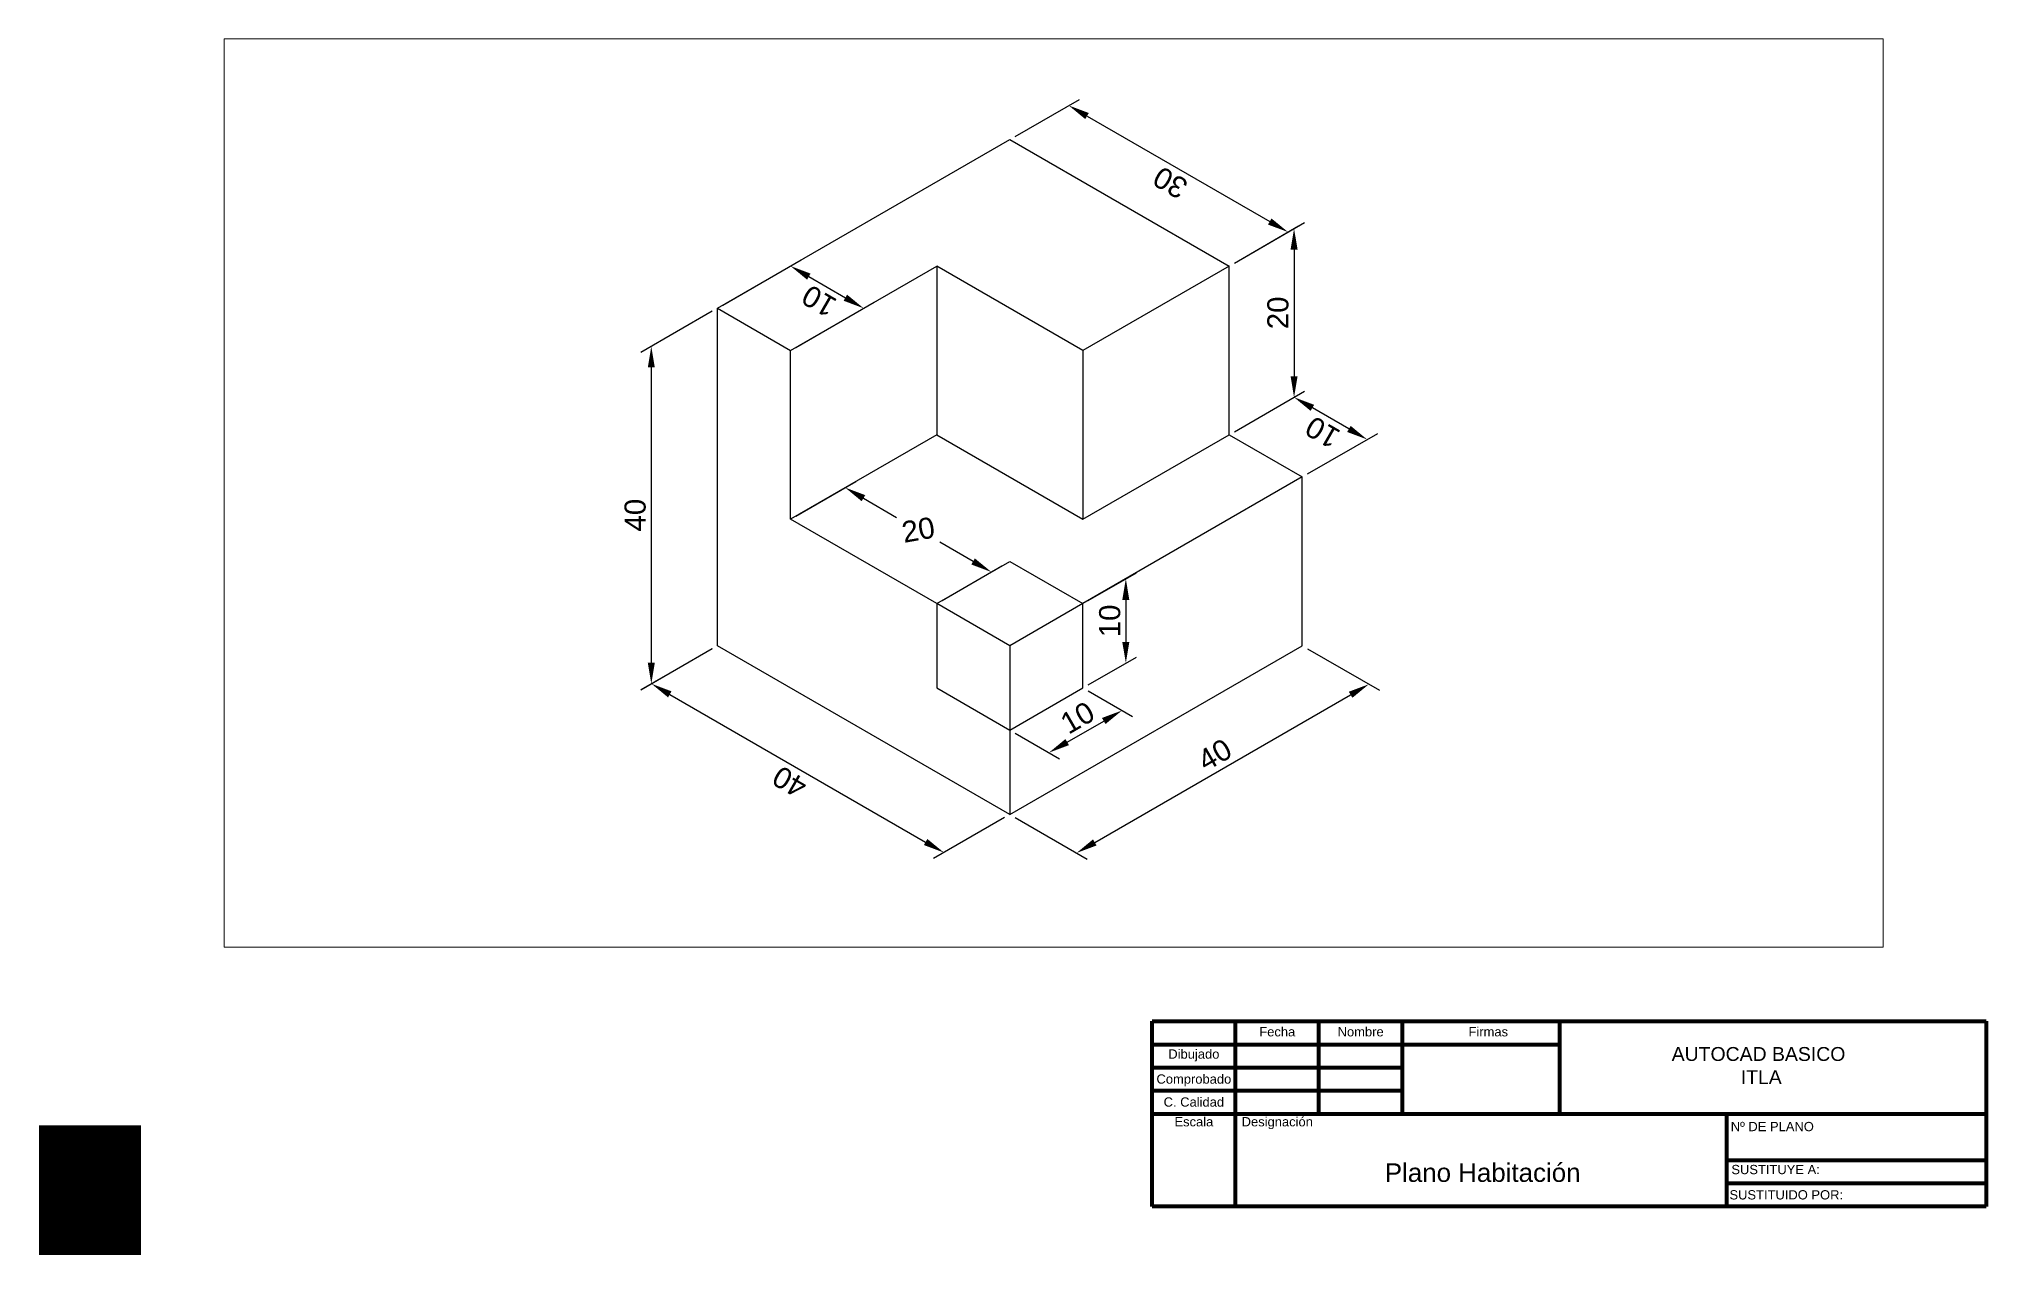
# Paper-space layout 'Layout1' of a CAD drawing. Header units: inches. Extents: x -23 to 398, y -10 to 252.
# The model-space entities are those that its viewports show. They can reach past a viewport. Long polylines and large blocks are cut down to what shows.
import ezdxf

# ---------------------------------------------------------------- set-up
doc = ezdxf.new("R2010")
doc.units = ezdxf.units.IN
doc.layers.add('cajetin y marco', color=7, linetype='Continuous', lineweight=100)
doc.styles.get("Standard").update_dxf_attribs({"font": 'arial.ttf'})
doc.dimstyles.new('ISO-25', dxfattribs={"dimtxt": 2.5, "dimasz": 2.5, "dimexe": 1.25, "dimexo": 0.625, "dimtad": 1, "dimtxsty": 'Standard', "dimcen": 2.5, "dimadec": 0, "dimazin": 0, "dimtfac": 1, "dimtmove": 0, "dimatfit": 3, "dimfxl": 1, "dimarcsym": 0})

# ---------------------------------------------------------------- blocks, each defined once
blk = doc.blocks.new('*D6')
at = {"color": 0, "lineweight": -2, "transparency": 16777216}
for p, q in [((18439.96, 33362.11), (18435.09, 33370.55)), ((18434.56, 33367.13), (18417.06, 33336.82)), ((18419.96, 33327.47), (18415.09, 33335.91))]:
    blk.add_line(p, q, dxfattribs=at)
at = {"color": 0, "lineweight": 100, "transparency": 16777216}
for points in [[(18434.2, 33367.34), (18434.92, 33366.93), (18435.81, 33369.3)], [(18416.7, 33337.03), (18417.42, 33336.62), (18415.81, 33334.66)]]:
    blk.add_solid(points, dxfattribs=at)
at = {"layer": 'Defpoints', "color": 0, "lineweight": 100, "transparency": 16777216}
for p in [(18440.32, 33361.49), (18415.81, 33334.66), (18420.32, 33326.85)]:
    blk.add_point(p, dxfattribs=at)
at = {"color": 0, "transparency": 16777216, "insert": (18424.17, 33352.93), "char_height": 2.5, "attachment_point": 5, "rotation": 60}
blk.add_mtext('40', dxfattribs=at)
blk = doc.blocks.new('*D7')
at = {"color": 0, "lineweight": -2, "transparency": 16777216}
for p, q in [((18419.96, 33326.22), (18415.04, 33317.69)), ((18417.01, 33316.78), (18434.51, 33286.47)), ((18439.96, 33291.58), (18435.04, 33283.05))]:
    blk.add_line(p, q, dxfattribs=at)
at = {"color": 0, "lineweight": 100, "transparency": 16777216}
for points in [[(18417.37, 33316.99), (18416.65, 33316.57), (18415.76, 33318.94)], [(18434.87, 33286.68), (18434.15, 33286.26), (18435.76, 33284.3)]]:
    blk.add_solid(points, dxfattribs=at)
at = {"layer": 'Defpoints', "color": 0, "lineweight": 100, "transparency": 16777216}
for p in [(18420.32, 33326.85), (18440.32, 33292.21), (18435.76, 33284.3)]:
    blk.add_point(p, dxfattribs=at)
at = {"color": 0, "transparency": 16777216, "insert": (18427.4, 33302.57), "char_height": 2.5, "attachment_point": 5, "rotation": 300}
blk.add_mtext('40', dxfattribs=at)
blk = doc.blocks.new('*D8')
at = {"color": 0, "lineweight": -2, "transparency": 16777216}
for p, q in [((18455.68, 33352.2), (18459.78, 33345.1)), ((18457.81, 33344.19), (18455.54, 33340.26)), ((18445.68, 33334.88), (18449.78, 33327.78)), ((18450.31, 33331.2), (18452.58, 33335.13))]:
    blk.add_line(p, q, dxfattribs=at)
at = {"color": 0, "lineweight": 100, "transparency": 16777216}
for points in [[(18457.45, 33344.4), (18458.17, 33343.98), (18459.06, 33346.35)], [(18449.95, 33331.41), (18450.67, 33330.99), (18449.06, 33329.03)]]:
    blk.add_solid(points, dxfattribs=at)
at = {"layer": 'Defpoints', "color": 0, "lineweight": 100, "transparency": 16777216}
for p in [(18455.32, 33352.83), (18445.32, 33335.51), (18449.06, 33329.03)]:
    blk.add_point(p, dxfattribs=at)
at = {"color": 0, "transparency": 16777216, "insert": (18454.06, 33337.69), "char_height": 2.5, "attachment_point": 5, "rotation": 280}
blk.add_mtext('20', dxfattribs=at)
blk = doc.blocks.new('*D9')
at = {"color": 0, "lineweight": -2, "transparency": 16777216}
for p, q in [((18435.68, 33317.56), (18438.98, 33311.85)), ((18445.68, 33317.56), (18448.98, 33311.85)), ((18445.76, 33313.1), (18440.76, 33313.1))]:
    blk.add_line(p, q, dxfattribs=at)
at = {"color": 0, "lineweight": 100, "transparency": 16777216}
for points in [[(18440.76, 33313.52), (18440.76, 33312.69), (18438.26, 33313.1)], [(18445.76, 33313.52), (18445.76, 33312.69), (18448.26, 33313.1)]]:
    blk.add_solid(points, dxfattribs=at)
at = {"layer": 'Defpoints', "color": 0, "lineweight": 100, "transparency": 16777216}
for p in [(18435.32, 33318.19), (18445.32, 33318.19), (18438.26, 33313.1)]:
    blk.add_point(p, dxfattribs=at)
at = {"color": 0, "transparency": 16777216, "insert": (18443.26, 33315), "char_height": 2.5, "attachment_point": 5}
blk.add_mtext('10', dxfattribs=at)
blk = doc.blocks.new('*D10')
at = {"color": 0, "lineweight": -2, "transparency": 16777216}
for p, q in [((18500.68, 33326.22), (18505.08, 33318.61)), ((18503.1, 33317.7), (18490.6, 33296.05)), ((18485.68, 33300.24), (18490.08, 33292.63))]:
    blk.add_line(p, q, dxfattribs=at)
at = {"color": 0, "lineweight": 100, "transparency": 16777216}
for points in [[(18502.74, 33317.91), (18503.46, 33317.49), (18504.35, 33319.86)], [(18490.24, 33296.26), (18490.96, 33295.84), (18489.35, 33293.88)]]:
    blk.add_solid(points, dxfattribs=at)
at = {"layer": 'Defpoints', "color": 0, "lineweight": 100, "transparency": 16777216}
for p in [(18500.32, 33326.85), (18485.32, 33300.87), (18489.35, 33293.88)]:
    blk.add_point(p, dxfattribs=at)
at = {"color": 0, "transparency": 16777216, "insert": (18495.21, 33307.83), "char_height": 2.5, "attachment_point": 5, "rotation": 60}
blk.add_mtext('30', dxfattribs=at)
blk = doc.blocks.new('*D11')
at = {"color": 0, "lineweight": -2, "transparency": 16777216}
for p, q in [((18465.68, 33300.24), (18470.49, 33291.92)), ((18485.68, 33300.24), (18490.49, 33291.92)), ((18487.27, 33293.17), (18472.27, 33293.17))]:
    blk.add_line(p, q, dxfattribs=at)
at = {"color": 0, "lineweight": 100, "transparency": 16777216}
for points in [[(18472.27, 33293.58), (18472.27, 33292.75), (18469.77, 33293.17)], [(18487.27, 33293.58), (18487.27, 33292.75), (18489.77, 33293.17)]]:
    blk.add_solid(points, dxfattribs=at)
at = {"layer": 'Defpoints', "color": 0, "lineweight": 100, "transparency": 16777216}
for p in [(18465.32, 33300.87), (18485.32, 33300.87), (18469.77, 33293.17)]:
    blk.add_point(p, dxfattribs=at)
at = {"color": 0, "transparency": 16777216, "insert": (18479.77, 33295.07), "char_height": 2.5, "attachment_point": 5}
blk.add_mtext('20', dxfattribs=at)
blk = doc.blocks.new('*D12')
at = {"color": 0, "lineweight": -2, "transparency": 16777216}
for p, q in [((18465.68, 33300.24), (18470.49, 33291.92)), ((18460.68, 33291.58), (18465.49, 33283.26)), ((18466.02, 33286.67), (18468.52, 33291))]:
    blk.add_line(p, q, dxfattribs=at)
at = {"color": 0, "lineweight": 100, "transparency": 16777216}
for points in [[(18468.16, 33291.21), (18468.88, 33290.79), (18469.77, 33293.17)], [(18465.66, 33286.88), (18466.38, 33286.46), (18464.77, 33284.51)]]:
    blk.add_solid(points, dxfattribs=at)
at = {"layer": 'Defpoints', "color": 0, "lineweight": 100, "transparency": 16777216}
for p in [(18465.32, 33300.87), (18460.32, 33292.21), (18469.77, 33293.17)]:
    blk.add_point(p, dxfattribs=at)
at = {"color": 0, "transparency": 16777216, "insert": (18465.62, 33289.79), "char_height": 2.5, "attachment_point": 5, "rotation": 60}
blk.add_mtext('10', dxfattribs=at)
blk = doc.blocks.new('*D5')
at = {"color": 0, "lineweight": -2, "transparency": 16777216}
for p, q in [((18439.96, 33362.11), (18435.07, 33370.58)), ((18479.96, 33362.11), (18475.07, 33370.58)), ((18473.3, 33369.33), (18438.3, 33369.33))]:
    blk.add_line(p, q, dxfattribs=at)
at = {"color": 0, "lineweight": 100, "transparency": 16777216}
for points in [[(18438.3, 33369.74), (18438.3, 33368.91), (18435.8, 33369.33)], [(18473.3, 33369.74), (18473.3, 33368.91), (18475.8, 33369.33)]]:
    blk.add_solid(points, dxfattribs=at)
at = {"layer": 'Defpoints', "color": 0, "lineweight": 100, "transparency": 16777216}
for p in [(18435.8, 33369.33), (18440.32, 33361.49), (18480.32, 33361.49)]:
    blk.add_point(p, dxfattribs=at)
at = {"color": 0, "transparency": 16777216, "insert": (18455.8, 33371.23), "char_height": 2.5, "attachment_point": 5}
blk.add_mtext('40', dxfattribs=at)
blk = doc.blocks.new('*D13')
at = {"color": 0, "lineweight": -2, "transparency": 16777216}
for p, q in [((18429.96, 33326.22), (18426.92, 33320.96)), ((18428.9, 33320.05), (18431.4, 33315.72)), ((18434.96, 33317.56), (18431.92, 33312.3))]:
    blk.add_line(p, q, dxfattribs=at)
at = {"color": 0, "lineweight": 100, "transparency": 16777216}
for points in [[(18429.26, 33320.26), (18428.54, 33319.84), (18427.65, 33322.21)], [(18431.76, 33315.93), (18431.04, 33315.51), (18432.65, 33313.55)]]:
    blk.add_solid(points, dxfattribs=at)
at = {"layer": 'Defpoints', "color": 0, "lineweight": 100, "transparency": 16777216}
for p in [(18430.32, 33326.85), (18435.32, 33318.19), (18432.65, 33313.55)]:
    blk.add_point(p, dxfattribs=at)
at = {"color": 0, "transparency": 16777216, "insert": (18431.79, 33318.83), "char_height": 2.5, "attachment_point": 5, "rotation": 300}
blk.add_mtext('10', dxfattribs=at)
blk = doc.blocks.new('*D14')
at = {"color": 0, "lineweight": -2, "transparency": 16777216}
for p, q in [((18480.68, 33360.86), (18486.04, 33351.58)), ((18475.68, 33352.2), (18481.04, 33342.92)), ((18484.07, 33350.66), (18481.57, 33346.33))]:
    blk.add_line(p, q, dxfattribs=at)
at = {"color": 0, "lineweight": 100, "transparency": 16777216}
for points in [[(18483.71, 33350.87), (18484.43, 33350.46), (18485.32, 33352.83)], [(18481.21, 33346.54), (18481.93, 33346.13), (18480.32, 33344.17)]]:
    blk.add_solid(points, dxfattribs=at)
at = {"layer": 'Defpoints', "color": 0, "lineweight": 100, "transparency": 16777216}
for p in [(18480.32, 33361.49), (18475.32, 33352.83), (18480.32, 33344.17)]:
    blk.add_point(p, dxfattribs=at)
at = {"color": 0, "transparency": 16777216, "insert": (18481.18, 33349.45), "char_height": 2.5, "attachment_point": 5, "rotation": 60}
blk.add_mtext('10', dxfattribs=at)

msp = doc.modelspace()

# ---------------------------------------------------------------- linework, layer by layer
for p, q in [((18420.322, 33326.849), (18440.322, 33361.49)), ((18440.322, 33361.49), (18480.322, 33361.49)), ((18480.322, 33361.49), (18475.322, 33352.83)), ((18480.322, 33361.49), (18500.322, 33326.849)), ((18445.322, 33335.509), (18455.322, 33352.83)), ((18455.322, 33352.83), (18475.322, 33352.83)), ((18465.322, 33335.509), (18455.322, 33352.83)), ((18475.322, 33352.83), (18485.322, 33335.509)), ((18435.322, 33335.509), (18430.322, 33326.849)), ((18445.322, 33335.509), (18435.322, 33335.509)), ((18440.322, 33326.849), (18445.322, 33335.509)), ((18445.322, 33335.509), (18450.322, 33326.849)), ((18465.322, 33335.509), (18455.322, 33318.189)), ((18485.322, 33335.509), (18465.322, 33335.509)), ((18475.322, 33318.189), (18485.322, 33335.509)), ((18430.322, 33326.849), (18420.322, 33326.849)), ((18420.322, 33326.849), (18440.322, 33292.208)), ((18440.322, 33326.849), (18430.322, 33326.849)), ((18430.322, 33326.849), (18435.322, 33318.189)), ((18445.322, 33318.189), (18440.322, 33326.849)), ((18450.322, 33326.849), (18445.322, 33318.189)), ((18500.322, 33326.849), (18485.322, 33300.868)), ((18435.322, 33318.189), (18445.322, 33318.189)), ((18460.322, 33292.208), (18445.322, 33318.189)), ((18475.322, 33318.189), (18455.322, 33318.189)), ((18455.322, 33318.189), (18465.322, 33300.868)), ((18485.322, 33300.868), (18475.322, 33318.189)), ((18465.322, 33300.868), (18460.322, 33292.208)), ((18465.322, 33300.868), (18485.322, 33300.868)), ((18440.322, 33292.208), (18460.322, 33292.208))]:
    msp.add_line(p, q)

# ---------------------------------------------------------------- dimensions: what is measured, and where the dimension line sits
for p1, p2, distance, picture, middle in [((18480.322, 33361.49), (18440.322, 33361.49), -7.838, '*D5', (18455.797, 33371.229)), ((18440.322, 33361.49), (18420.322, 33326.849), -7.81, '*D6', (18424.166, 33352.93)), ((18480.322, 33361.49), (18475.322, 33352.83), 8.66, '*D14', (18481.175, 33349.45)), ((18420.322, 33326.849), (18440.322, 33292.208), -7.905, '*D7', (18427.404, 33302.573)), ((18430.322, 33326.849), (18435.322, 33318.189), -4.635, '*D13', (18431.793, 33318.835)), ((18500.322, 33326.849), (18485.322, 33300.868), 6.984, '*D10', (18495.207, 33307.825)), ((18445.322, 33318.189), (18435.322, 33318.189), 5.086, '*D9', (18443.258, 33315.004)), ((18460.322, 33292.208), (18465.322, 33300.868), -7.701, '*D12', (18465.621, 33289.788)), ((18485.322, 33300.868), (18465.322, 33300.868), 7.701, '*D11', (18479.768, 33295.069))]:
    dim = msp.add_aligned_dim(p1=p1, p2=p2, distance=distance, dimstyle='ISO-25')
    dim.commit()
    dim.dimension.update_dxf_attribs({"geometry": picture, "text_midpoint": middle})
dim = msp.add_aligned_dim(p1=(18455.322, 33352.83), p2=(18445.322, 33335.509), distance=6.475, dimstyle='ISO-25')
dim.commit()
dim.dimension.update_dxf_attribs({"geometry": '*D8', "text_midpoint": (18454.06, 33337.694), "text_rotation": 280})

psp = doc.layouts.get("Layout1")

# ---------------------------------------------------------------- linework, layer by layer
at = {"color": 0, "lineweight": 100}
for p, q in [((217.8, 0), (217.8, 40)), ((217.8, 40), (397.8, 40)), ((235.8, 0), (235.8, 40)), ((253.8, 20), (253.8, 40)), ((271.8, 20), (271.8, 40)), ((305.8, 20), (305.8, 40)), ((397.8, 40), (397.8, 0)), ((217.8, 35), (271.8, 35)), ((217.8, 35), (305.8, 35)), ((217.8, 30), (271.8, 30)), ((217.8, 25), (271.8, 25)), ((217.8, 20), (397.8, 20)), ((341.8, 20), (341.8, 0)), ((341.8, 10), (397.8, 10)), ((341.8, 5), (397.8, 5)), ((397.8, 0), (217.8, 0))]:
    psp.add_line(p, q, dxfattribs=at)
at = {"layer": 'cajetin y marco', "const_width": 11}
for points in [[(-17, -5), (-6, -5), (-6, 12), (-17, 12)], [(-17, -4.99), (-17, -4.99), (-17, -4.99), (-17, -4.99)]]:
    psp.add_lwpolyline(points, close=True, dxfattribs=at)

# ---------------------------------------------------------------- texts
at = {"color": 0, "lineweight": 100}
for s, width, heights, insert, char_height, attachment_point in [('\\pxqc;{\\f@Arial Unicode MS|b0|i0|c0|p34;Fecha}', 18, [4.17], (244.8, 38.72), 2, 2), ('\\pxqc;{\\f@Arial Unicode MS|b0|i0|c0|p34;Nombre}', 18, [0], (262.8, 38.72), 2, 2), ('\\pxqc;{\\f@Arial Unicode MS|b0|i0|c0|p34;Firmas}', 18, [0], (290.35, 38.72), 2, 2), ('\\pxqc;{\\f@Arial Unicode MS|b0|i0|c0|p34;Dibujado}', 18, [0], (226.8, 33.91), 2, 2), ('\\pxqc;{\\f@Arial Unicode MS|b0|i0|c0|p34;AUTOCAD BASICO\\P ITLA}', 45.19, [0], (326.09, 34.42), 3, 1), ('\\pxqc;{\\f@Arial Unicode MS|b0|i0|c0|p34;Comprobado}', 18, [0], (226.8, 28.51), 2, 2), ('\\pxqc;{\\f@Arial Unicode MS|b0|i0|c0|p34;C. Calidad}', 18, [0], (226.8, 23.55), 2, 2), ('\\pxqc;{\\f@Arial Unicode MS|b0|i0|c0|p34;Escala}', 18, [0], (217.8, 19.29), 2, 1), ('\\pxqc;{\\f@Arial Unicode MS|b0|i0|c0|p34;Designación}', 18, [0], (235.8, 19.29), 2, 1), ('\\pxqc;{\\f@Arial Unicode MS|b0|i0|c0|p34;Nº DE PLANO}', 18, [0], (351.66, 18.25), 2, 2), ('\\pxqc;{\\f@Arial Unicode MS|b0|i0|c0|p34;Plano Habitación}', 52.3453, [0], (289.14, 9.3), 4, 2), ('\\pxqc;{\\f@Arial Unicode MS|b0|i0|c0|p34;SUSTITUYE A:}', 28, [0], (352.37, 8.97), 2, 2), ('\\pxqc;{\\f@Arial Unicode MS|b0|i0|c0|p34;SUSTITUIDO POR:}', 25.7502, [0], (341.8, 3.51), 2, 1)]:
    psp.add_mtext_dynamic_manual_height_columns(s, width=width, gutter_width=25, heights=heights, dxfattribs=dict(at, insert=insert, char_height=char_height, attachment_point=attachment_point))

# ---------------------------------------------------------------- viewports
at = {"layer": 'cajetin y marco', "lineweight": 100, "view_target_point": (2246.587, 3736.673), "view_twist_angle": 90}
vp = psp.add_viewport(center=(196.52, 154.03), size=(358.07, 196.1282), view_center_point=(-29584.988, 16211.828), view_height=107.6575, status=3, dxfattribs=at)
vp.frozen_layers = ['cajetin y marco']

doc.saveas('drawing.dxf')
